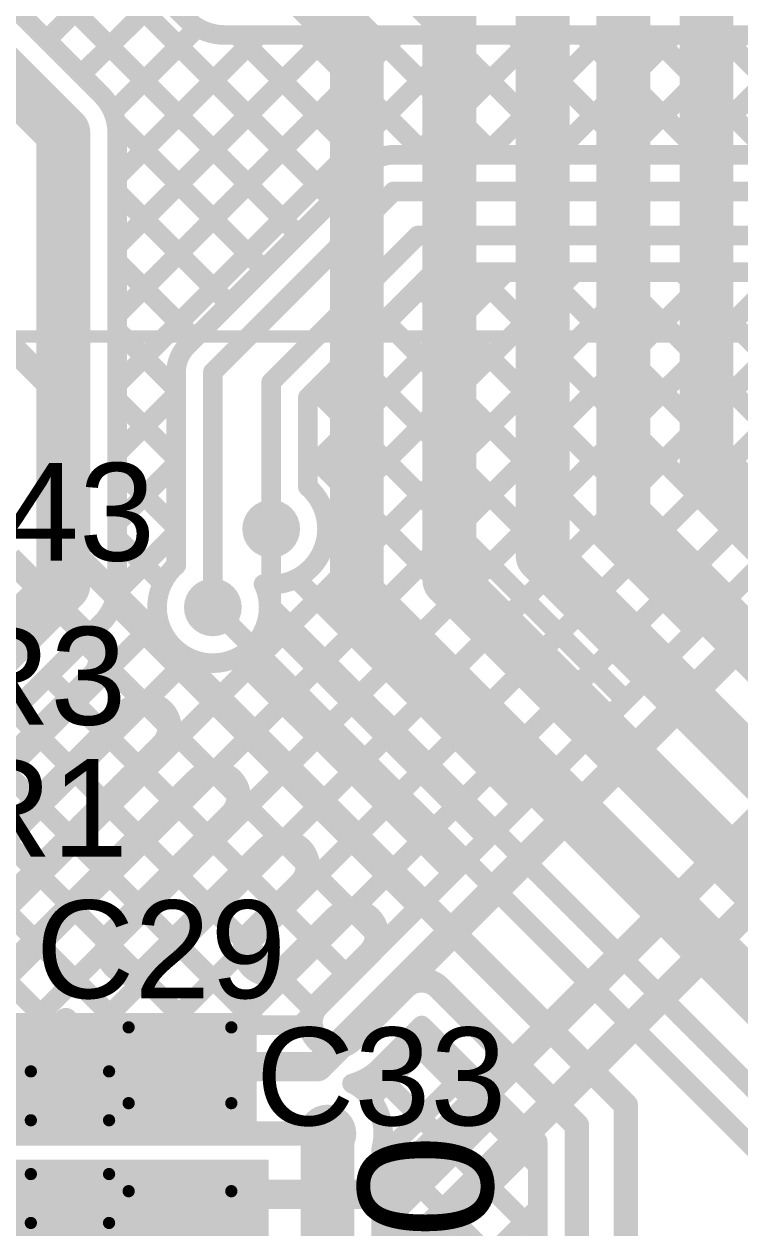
# Model space of a CAD drawing. Header units: millimetres. Extents: x -0.57 to 2.98, y -0.65 to 2.86.
# Drawn here: x 1.0319 to 1.3247, y 1.255 to 1.7475 of the extents above; entities that cross this region are included whole.
import ezdxf

# ---------------------------------------------------------------- set-up
doc = ezdxf.new("R2010")
doc.units = ezdxf.units.MM
doc.header["$MEASUREMENT"] = 0
for name, color, linetype in [('BottomLayer', 5, 'Continuous'), ('BottomSolder', 6, 'Continuous'), ('Mechanical2', 216, 'Continuous'), ('TopLayer', 1, 'Continuous'), ('TopOverlay', 2, 'Continuous'), ('TopPaste', 8, 'Continuous'), ('TopSolder', 216, 'Continuous'), ('ViaHoleLayer', 16, 'Continuous')]:
    doc.layers.add(name, color=color, linetype=linetype)
doc.styles.add('Arial', font='arial.ttf', dxfattribs={"height": 0.2})

# ---------------------------------------------------------------- blocks, each defined once
blk = doc.blocks.new('ESP32_WROVER_E_N8R8_292')
at = {"layer": 'TopOverlay', "const_width": 0.005}
blk.add_lwpolyline([(-0.3519685, -0.4933071), (0.3566929, -0.4933071)], dxfattribs=at)
blk = doc.blocks.new('CAP_0603_355')
at = {"layer": 'TopLayer'}
for points in [[(-0.015, 0.0175), (-0.015, -0.0175), (-0.045, -0.0175), (-0.045, 0.0175)], [(0.045, 0.0175), (0.045, -0.0175), (0.015, -0.0175), (0.015, 0.0175)]]:
    blk.add_hatch(color=1, dxfattribs=at).paths.add_polyline_path(points)
at = {"layer": 'TopPaste'}
for points in [[(-0.015, 0.0175), (-0.015, -0.0175), (-0.045, -0.0175), (-0.045, 0.0175)], [(0.045, 0.0175), (0.045, -0.0175), (0.015, -0.0175), (0.015, 0.0175)]]:
    blk.add_hatch(color=8, dxfattribs=at).paths.add_polyline_path(points)
at = {"layer": 'TopSolder'}
for points in [[(-0.0126378, 0.0198622), (-0.0126378, -0.0198622), (-0.0473622, -0.0198622), (-0.0473622, 0.0198622)], [(0.0473622, 0.0198622), (0.0473622, -0.0198622), (0.0126378, -0.0198622), (0.0126378, 0.0198622)]]:
    blk.add_hatch(color=216, dxfattribs=at).paths.add_polyline_path(points)
at = {"layer": 'TopOverlay', "const_width": 0.005}
for points in [[(-0.049, -0.021), (-0.049, 0.021)], [(-0.018, 0.021), (-0.049, 0.021)], [(0.049, 0.021), (0.018, 0.021)], [(0.049, -0.021), (0.049, 0.021)], [(-0.018, -0.021), (-0.049, -0.021)], [(0.049, -0.021), (0.018, -0.021)]]:
    blk.add_lwpolyline(points, dxfattribs=at)
at = {"layer": 'TopOverlay', "const_width": 0.0025}
for points in [[(-0.05025, 0.021, 1), (-0.04775, 0.021, 1)], [(-0.05025, 0.021, 1), (-0.04775, 0.021, 1)], [(-0.01925, 0.021, 1), (-0.01675, 0.021, 1)], [(0.01675, 0.021, 1), (0.01925, 0.021, 1)], [(0.04775, 0.021, 1), (0.05025, 0.021, 1)], [(0.04775, 0.021, 1), (0.05025, 0.021, 1)], [(-0.05025, -0.021, 1), (-0.04775, -0.021, 1)], [(-0.05025, -0.021, 1), (-0.04775, -0.021, 1)], [(-0.01925, -0.021, 1), (-0.01675, -0.021, 1)], [(0.01675, -0.021, 1), (0.01925, -0.021, 1)], [(0.04775, -0.021, 1), (0.05025, -0.021, 1)], [(0.04775, -0.021, 1), (0.05025, -0.021, 1)]]:
    blk.add_lwpolyline(points, format="xyb", close=True, dxfattribs=at)
blk = doc.blocks.new('CAP_0402_357')
at = {"layer": 'TopLayer'}
for points in [[(-0.0275, -0.0125), (-0.0275, 0.0125), (-0.0095, 0.0125), (-0.0095, -0.0125)], [(0.0095, -0.0125), (0.0095, 0.0125), (0.0275, 0.0125), (0.0275, -0.0125)]]:
    blk.add_hatch(color=1, dxfattribs=at).paths.add_polyline_path(points)
at = {"layer": 'TopPaste'}
for points in [[(-0.0275, -0.0125), (-0.0275, 0.0125), (-0.0095, 0.0125), (-0.0095, -0.0125)], [(0.0095, -0.0125), (0.0095, 0.0125), (0.0275, 0.0125), (0.0275, -0.0125)]]:
    blk.add_hatch(color=8, dxfattribs=at).paths.add_polyline_path(points)
at = {"layer": 'TopSolder'}
for points in [[(-0.0298622, -0.0148622), (-0.0298622, 0.0148622), (-0.0071378, 0.0148622), (-0.0071378, -0.0148622)], [(0.0071378, -0.0148622), (0.0071378, 0.0148622), (0.0298622, 0.0148622), (0.0298622, -0.0148622)]]:
    blk.add_hatch(color=216, dxfattribs=at).paths.add_polyline_path(points)
at = {"layer": 'TopOverlay', "const_width": 0.005}
for points in [[(-0.031, -0.016), (-0.031, 0.016)], [(-0.011, 0.016), (-0.031, 0.016)], [(0.031, 0.016), (0.011, 0.016)], [(0.031, -0.016), (0.031, 0.016)], [(-0.011, -0.016), (-0.031, -0.016)], [(0.031, -0.016), (0.011, -0.016)]]:
    blk.add_lwpolyline(points, dxfattribs=at)
at = {"layer": 'TopOverlay', "const_width": 0.0025}
for points in [[(-0.03225, 0.016, 1), (-0.02975, 0.016, 1)], [(-0.03225, 0.016, 1), (-0.02975, 0.016, 1)], [(-0.01225, 0.016, 1), (-0.00975, 0.016, 1)], [(0.00975, 0.016, 1), (0.01225, 0.016, 1)], [(0.02975, 0.016, 1), (0.03225, 0.016, 1)], [(0.02975, 0.016, 1), (0.03225, 0.016, 1)], [(-0.03225, -0.016, 1), (-0.02975, -0.016, 1)], [(-0.03225, -0.016, 1), (-0.02975, -0.016, 1)], [(-0.01225, -0.016, 1), (-0.00975, -0.016, 1)], [(0.00975, -0.016, 1), (0.01225, -0.016, 1)], [(0.02975, -0.016, 1), (0.03225, -0.016, 1)], [(0.02975, -0.016, 1), (0.03225, -0.016, 1)]]:
    blk.add_lwpolyline(points, format="xyb", close=True, dxfattribs=at)

msp = doc.modelspace()

# ---------------------------------------------------------------- hatches: boundary and pattern name
at = {"layer": 'BottomLayer'}
h = msp.add_hatch(color=5, dxfattribs=at)
edge = h.paths.add_edge_path()
edge.add_arc((1.133, 1.541), 0.011811, 0, 360)
h = msp.add_hatch(color=5, dxfattribs=at)
edge = h.paths.add_edge_path()
edge.add_arc((1.1091369, 1.5088631), 0.011811, 0, 360)
h = msp.add_hatch(color=5, dxfattribs=at)
edge = h.paths.add_edge_path()
edge.add_arc((1.156, 1.2936465), 0.011811, 0, 360)
at = {"layer": 'BottomSolder'}
h = msp.add_hatch(color=6, dxfattribs=at)
edge = h.paths.add_edge_path()
edge.add_arc((1.133, 1.541), 0.0079055, 0, 360)
h = msp.add_hatch(color=6, dxfattribs=at)
edge = h.paths.add_edge_path()
edge.add_arc((1.1091369, 1.5088631), 0.0079055, 0, 360)
h = msp.add_hatch(color=6, dxfattribs=at)
edge = h.paths.add_edge_path()
edge.add_arc((1.156, 1.2936465), 0.0079055, 0, 360)
at = {"layer": 'TopLayer'}
h = msp.add_hatch(color=1, dxfattribs=at)
edge = h.paths.add_edge_path()
edge.add_arc((1.133, 1.541), 0.011811, 0, 360)
h = msp.add_hatch(color=1, dxfattribs=at)
edge = h.paths.add_edge_path()
edge.add_arc((1.1091369, 1.5088631), 0.011811, 0, 360)
for points in [[(0.96, 1.294), (1.127, 1.294), (1.127, 1.343), (0.96, 1.343)], [(0.989, 1.229), (1.132, 1.229), (1.132, 1.283), (0.989, 1.283)]]:
    msp.add_hatch(color=1, dxfattribs=at).paths.add_polyline_path(points)
h = msp.add_hatch(color=1, dxfattribs=at)
edge = h.paths.add_edge_path()
edge.add_arc((1.156, 1.2936465), 0.011811, 0, 360)
at = {"layer": 'TopSolder'}
h = msp.add_hatch(color=216, dxfattribs=at)
edge = h.paths.add_edge_path()
edge.add_arc((1.133, 1.541), 0.0079055, 0, 360)
h = msp.add_hatch(color=216, dxfattribs=at)
edge = h.paths.add_edge_path()
edge.add_arc((1.1091369, 1.5088631), 0.0079055, 0, 360)
h = msp.add_hatch(color=216, dxfattribs=at)
edge = h.paths.add_edge_path()
edge.add_arc((1.156, 1.2936465), 0.0079055, 0, 360)
at = {"layer": 'ViaHoleLayer'}
h = msp.add_hatch(color=16, dxfattribs=at)
edge = h.paths.add_edge_path()
edge.add_arc((1.133, 1.541), 0.0059055, 0, 360)
h = msp.add_hatch(color=16, dxfattribs=at)
edge = h.paths.add_edge_path()
edge.add_arc((1.1091369, 1.5088631), 0.0059055, 0, 360)
h = msp.add_hatch(color=16, dxfattribs=at)
edge = h.paths.add_edge_path()
edge.add_arc((1.156, 1.2936465), 0.0059055, 0, 360)

# ---------------------------------------------------------------- linework, layer by layer
at = {"layer": 'BottomLayer'}
for points, const_width in [([(1.1520416, 1.321), (1.6925112, 1.8614696)], 0.012), ([(1.1788355, 1.2688355), (1.7229167, 1.8129167)], 0.012), ([(1.185811, 1.242811), (1.75, 1.807)], 0.012), ([(1.0173609, 1.788), (1.1440739, 1.6612871)], 0.008), ([(1.0456452, 1.788), (1.158216, 1.6754292)], 0.008), ([(1.0598874, 1.788), (1.0984046, 1.7494828)], 0.008), ([(1.0411652, 1.7409474), (1.0740526, 1.7738348)], 0.008), ([(1.0185954, 1.7635172), (1.0635172, 1.7185954)], 0.008), ([(1.0553073, 1.7268052), (1.0881947, 1.7596926)], 0.008), ([(1.003, 1.748), (1.048, 1.703)], 0.022), ([(1.0682901, 1.7115037), (1.1028319, 1.7460455)], 0.008), ([(1.07, 1.6000764), (1.2129236, 1.743)], 0.008), ([(1.07, 1.6283607), (1.1846393, 1.743)], 0.008), ([(1.07, 1.656645), (1.156355, 1.743)], 0.008), ([(1.07, 1.6849293), (1.1280707, 1.743)], 0.008), ([(1.114, 1.743), (1.4029716, 1.743)], 0.008), ([(1.1189295, 1.743), (1.1723582, 1.6895714)], 0.008), ([(1.1472138, 1.743), (1.1962138, 1.694)], 0.008), ([(1.1754981, 1.743), (1.2244981, 1.694)], 0.008), ([(1.1922079, 1.694), (1.2412079, 1.743)], 0.008), ([(1.2037824, 1.743), (1.2527824, 1.694)], 0.008), ([(1.2204922, 1.694), (1.2694922, 1.743)], 0.008), ([(1.2320667, 1.743), (1.2810667, 1.694)], 0.008), ([(1.2487765, 1.694), (1.2977765, 1.743)], 0.008), ([(1.260351, 1.743), (1.309351, 1.694)], 0.008), ([(1.2770608, 1.694), (1.3260608, 1.743)], 0.008), ([(1.2886353, 1.743), (1.3376353, 1.694)], 0.008), ([(1.3053451, 1.694), (1.3543451, 1.743)], 0.008), ([(1.3169196, 1.743), (1.3659196, 1.694)], 0.008), ([(1.048, 1.518), (1.048, 1.703)], 0.022), ([(1.0695237, 1.7075529), (1.1299317, 1.6471449)], 0.008), ([(1.07, 1.518), (1.07, 1.703)], 0.008), ([(1.183, 1.694), (1.4567868, 1.694)], 0.008), ([(1.0985363, 1.6157495), (1.1723874, 1.6896006)], 0.008), ([(1.07, 1.6787923), (1.1157896, 1.6330028)], 0.008), ([(1.1091369, 1.6051369), (1.183, 1.679)], 0.008), ([(1.183, 1.679), (1.463, 1.679)], 0.008), ([(1.133, 1.601), (1.193, 1.661)], 0.008), ([(1.193, 1.661), (1.468, 1.661)], 0.008), ([(0.9776294, 1.338), (1.2856294, 1.646)], 0.008), ([(1.0059137, 1.338), (1.3139137, 1.646)], 0.008), ([(1.034198, 1.338), (1.342198, 1.646)], 0.008), ([(1.0624823, 1.338), (1.3704823, 1.646)], 0.008), ([(1.07, 1.650508), (1.1016474, 1.6188606)], 0.008), ([(1.0907666, 1.338), (1.3987666, 1.646)], 0.008), ([(1.1190509, 1.338), (1.4270509, 1.646)], 0.008), ([(1.145, 1.338), (1.453, 1.646)], 0.008), ([(1.148, 1.5649392), (1.2290608, 1.646)], 0.008), ([(1.148, 1.5932235), (1.2007765, 1.646)], 0.008), ([(1.148, 1.5947868), (1.1992132, 1.646)], 0.008), ([(1.1555804, 1.5442353), (1.2573451, 1.646)], 0.008), ([(1.1992132, 1.646), (1.453, 1.646)], 0.008), ([(1.2159295, 1.646), (1.3344648, 1.5274648)], 0.008), ([(1.2442138, 1.646), (1.3486069, 1.5416069)], 0.008), ([(1.2724981, 1.646), (1.3627491, 1.5557491)], 0.008), ([(1.3007824, 1.646), (1.3768912, 1.5698912)], 0.008), ([(1.1934292, 1.640216), (1.3203226, 1.5133226)], 0.008), ([(1.1792871, 1.6260739), (1.3061805, 1.4991805)], 0.008), ([(1.07, 1.6222237), (1.0941369, 1.5980868)], 0.008), ([(1.1651449, 1.6119317), (1.2920383, 1.4850383)], 0.008), ([(1.0941369, 1.5260486), (1.0941369, 1.6051369)], 0.008), ([(1.1091369, 1.5088631), (1.1091369, 1.6051369)], 0.008), ([(1.133, 1.541), (1.133, 1.601)], 0.008), ([(1.1510028, 1.5977896), (1.2778962, 1.4708962)], 0.008), ([(1.07, 1.5717921), (1.0941369, 1.595929)], 0.008), ([(1.07, 1.5939394), (1.0941369, 1.5698025)], 0.008), ([(1.148, 1.5581855), (1.148, 1.5947868)], 0.008), ([(1.148, 1.572508), (1.263754, 1.456754)], 0.008), ([(1.07, 1.5435078), (1.0941369, 1.5676447)], 0.008), ([(1.07, 1.5656551), (1.0941369, 1.5415182)], 0.008), ([(1.0697974, 1.5150209), (1.0941369, 1.5393604)], 0.008), ([(1.07, 1.5373708), (1.0885932, 1.5187776)], 0.008), ([(1.1554214, 1.5368023), (1.2496119, 1.4426119)], 0.008), ([(1.005, 1.475), (1.048, 1.518)], 0.022), ([(1.1432951, 1.5206443), (1.2354697, 1.4284697)], 0.008), ([(1.0686566, 1.5104299), (1.1930433, 1.3860433)], 0.008), ([(0.9828363, 1.3997755), (1.0868886, 1.5038278)], 0.008), ([(1.1314643, 1.5041908), (1.2213276, 1.4143276)], 0.008), ([(1.0205954, 1.4594828), (1.0635172, 1.5024046)], 0.008), ([(1.0559574, 1.4948448), (1.1789011, 1.3719011)], 0.008), ([(0.9964122, 1.3850671), (1.0995224, 1.4881773)], 0.008), ([(1.1190514, 1.4883194), (1.2071854, 1.4001854)], 0.008), ([(1.0418153, 1.4807027), (1.164759, 1.357759)], 0.008), ([(1.0276731, 1.4665605), (1.1506168, 1.3436168)], 0.008), ([(1.0118543, 1.454095), (1.1279493, 1.338)], 0.008), ([(0.9563807, 1.453), (1.0713807, 1.338)], 0.008), ([(0.984665, 1.453), (1.099665, 1.338)], 0.008), ([(0.9965778, 1.3845186), (1.0430964, 1.338)], 0.008), ([(0.8016449, 1.338), (1.145, 1.338)], 0.008), ([(0.7946033, 1.321), (1.1520416, 1.321)], 0.012), ([(0.7835867, 1.2936465), (1.156, 1.2936465)], 0.01), ([(0.7295346, 1.2688355), (1.1788355, 1.2688355)], 0.012)]:
    msp.add_lwpolyline(points, dxfattribs=dict(at, const_width=const_width))
for points, const_width in [([(1.0964046, 1.7494828, 1), (1.1004046, 1.7494828, 1)], 0.004), ([(1.0964046, 1.7494828, 1), (1.1004046, 1.7494828, 1)], 0.004), ([(1.0964437, 1.7494437, 1), (1.1004437, 1.7494437, 1)], 0.004), ([(1.1008319, 1.7460455, 1), (1.1048319, 1.7460455, 1)], 0.004), ([(1.0391652, 1.7409474, 1), (1.0431652, 1.7409474, 1)], 0.004), ([(1.112, 1.743, 1), (1.116, 1.743, 1)], 0.004), ([(1.112, 1.743, 1), (1.116, 1.743, 1)], 0.004), ([(1.112, 1.743, 1), (1.116, 1.743, 1)], 0.004), ([(1.1169295, 1.743, 1), (1.1209295, 1.743, 1)], 0.004), ([(1.1260707, 1.743, 1), (1.1300707, 1.743, 1)], 0.004), ([(1.1452138, 1.743, 1), (1.1492138, 1.743, 1)], 0.004), ([(1.154355, 1.743, 1), (1.158355, 1.743, 1)], 0.004), ([(1.1734981, 1.743, 1), (1.1774981, 1.743, 1)], 0.004), ([(1.1826393, 1.743, 1), (1.1866393, 1.743, 1)], 0.004), ([(1.2017824, 1.743, 1), (1.2057824, 1.743, 1)], 0.004), ([(1.2109236, 1.743, 1), (1.2149236, 1.743, 1)], 0.004), ([(1.2300667, 1.743, 1), (1.2340667, 1.743, 1)], 0.004), ([(1.2392079, 1.743, 1), (1.2432079, 1.743, 1)], 0.004), ([(1.258351, 1.743, 1), (1.262351, 1.743, 1)], 0.004), ([(1.2674922, 1.743, 1), (1.2714922, 1.743, 1)], 0.004), ([(1.2866353, 1.743, 1), (1.2906353, 1.743, 1)], 0.004), ([(1.2957765, 1.743, 1), (1.2997765, 1.743, 1)], 0.004), ([(1.3149196, 1.743, 1), (1.3189196, 1.743, 1)], 0.004), ([(1.3240608, 1.743, 1), (1.3280608, 1.743, 1)], 0.004), ([(1.0533073, 1.7268052, 1), (1.0573073, 1.7268052, 1)], 0.004), ([(1.0615172, 1.7185954, 1), (1.0655172, 1.7185954, 1)], 0.004), ([(1.0615172, 1.7185954, 1), (1.0655172, 1.7185954, 1)], 0.004), ([(1.0615563, 1.7185563, 1), (1.0655563, 1.7185563, 1)], 0.004), ([(1.0425, 1.703, 1), (1.0535, 1.703, 1)], 0.011), ([(1.0425, 1.703, 1), (1.0535, 1.703, 1)], 0.011), ([(1.0662901, 1.7115037, 1), (1.0702901, 1.7115037, 1)], 0.004), ([(1.0675237, 1.7075529, 1), (1.0715237, 1.7075529, 1)], 0.004), ([(1.068, 1.703, 1), (1.072, 1.703, 1)], 0.004), ([(1.068, 1.703, 1), (1.072, 1.703, 1)], 0.004), ([(1.068, 1.703, 1), (1.072, 1.703, 1)], 0.004), ([(1.181, 1.694, 1), (1.185, 1.694, 1)], 0.004), ([(1.181, 1.694, 1), (1.185, 1.694, 1)], 0.004), ([(1.181, 1.694, 1), (1.185, 1.694, 1)], 0.004), ([(1.1902079, 1.694, 1), (1.1942079, 1.694, 1)], 0.004), ([(1.1942138, 1.694, 1), (1.1982138, 1.694, 1)], 0.004), ([(1.2184922, 1.694, 1), (1.2224922, 1.694, 1)], 0.004), ([(1.2224981, 1.694, 1), (1.2264981, 1.694, 1)], 0.004), ([(1.2467765, 1.694, 1), (1.2507765, 1.694, 1)], 0.004), ([(1.2507824, 1.694, 1), (1.2547824, 1.694, 1)], 0.004), ([(1.2750608, 1.694, 1), (1.2790608, 1.694, 1)], 0.004), ([(1.2790667, 1.694, 1), (1.2830667, 1.694, 1)], 0.004), ([(1.3033451, 1.694, 1), (1.3073451, 1.694, 1)], 0.004), ([(1.307351, 1.694, 1), (1.311351, 1.694, 1)], 0.004), ([(1.1703582, 1.6895714, 1), (1.1743582, 1.6895714, 1)], 0.004), ([(1.1703874, 1.6896006, 1), (1.1743874, 1.6896006, 1)], 0.004), ([(1.1703934, 1.6896066, 1), (1.1743934, 1.6896066, 1)], 0.004), ([(1.1703994, 1.6896126, 1), (1.1743994, 1.6896126, 1)], 0.004), ([(1.068, 1.6849293, 1), (1.072, 1.6849293, 1)], 0.004), ([(1.068, 1.6787923, 1), (1.072, 1.6787923, 1)], 0.004), ([(1.156216, 1.6754292, 1), (1.160216, 1.6754292, 1)], 0.004), ([(1.181, 1.679, 1), (1.185, 1.679, 1)], 0.004), ([(1.181, 1.679, 1), (1.185, 1.679, 1)], 0.004), ([(1.1420739, 1.6612871, 1), (1.1460739, 1.6612871, 1)], 0.004), ([(1.191, 1.661, 1), (1.195, 1.661, 1)], 0.004), ([(1.191, 1.661, 1), (1.195, 1.661, 1)], 0.004), ([(1.068, 1.656645, 1), (1.072, 1.656645, 1)], 0.004), ([(1.068, 1.650508, 1), (1.072, 1.650508, 1)], 0.004), ([(1.1279317, 1.6471449, 1), (1.1319317, 1.6471449, 1)], 0.004), ([(1.1972132, 1.646, 1), (1.2012132, 1.646, 1)], 0.004), ([(1.1972132, 1.646, 1), (1.2012132, 1.646, 1)], 0.004), ([(1.1987765, 1.646, 1), (1.2027765, 1.646, 1)], 0.004), ([(1.2139295, 1.646, 1), (1.2179295, 1.646, 1)], 0.004), ([(1.2270608, 1.646, 1), (1.2310608, 1.646, 1)], 0.004), ([(1.2422138, 1.646, 1), (1.2462138, 1.646, 1)], 0.004), ([(1.2553451, 1.646, 1), (1.2593451, 1.646, 1)], 0.004), ([(1.2704981, 1.646, 1), (1.2744981, 1.646, 1)], 0.004), ([(1.2836294, 1.646, 1), (1.2876294, 1.646, 1)], 0.004), ([(1.2987824, 1.646, 1), (1.3027824, 1.646, 1)], 0.004), ([(1.3119137, 1.646, 1), (1.3159137, 1.646, 1)], 0.004), ([(1.1914292, 1.640216, 1), (1.1954292, 1.640216, 1)], 0.004), ([(1.1137896, 1.6330028, 1), (1.1177896, 1.6330028, 1)], 0.004), ([(1.068, 1.6283607, 1), (1.072, 1.6283607, 1)], 0.004), ([(1.1772871, 1.6260739, 1), (1.1812871, 1.6260739, 1)], 0.004), ([(1.068, 1.6222237, 1), (1.072, 1.6222237, 1)], 0.004), ([(1.0996474, 1.6188606, 1), (1.1036474, 1.6188606, 1)], 0.004), ([(1.0965243, 1.6157375, 1), (1.1005243, 1.6157375, 1)], 0.004), ([(1.0965303, 1.6157435, 1), (1.1005303, 1.6157435, 1)], 0.004), ([(1.0965363, 1.6157495, 1), (1.1005363, 1.6157495, 1)], 0.004), ([(1.1631449, 1.6119317, 1), (1.1671449, 1.6119317, 1)], 0.004), ([(1.0921369, 1.6051369, 1), (1.0961369, 1.6051369, 1)], 0.004), ([(1.0921369, 1.6051369, 1), (1.0961369, 1.6051369, 1)], 0.004), ([(1.0921369, 1.6051369, 1), (1.0961369, 1.6051369, 1)], 0.004), ([(1.1071369, 1.6051369, 1), (1.1111369, 1.6051369, 1)], 0.004), ([(1.1071369, 1.6051369, 1), (1.1111369, 1.6051369, 1)], 0.004), ([(1.068, 1.6000764, 1), (1.072, 1.6000764, 1)], 0.004), ([(1.0921369, 1.5980868, 1), (1.0961369, 1.5980868, 1)], 0.004), ([(1.131, 1.601, 1), (1.135, 1.601, 1)], 0.004), ([(1.131, 1.601, 1), (1.135, 1.601, 1)], 0.004), ([(1.1490028, 1.5977896, 1), (1.1530028, 1.5977896, 1)], 0.004), ([(1.068, 1.5939394, 1), (1.072, 1.5939394, 1)], 0.004), ([(1.0921369, 1.595929, 1), (1.0961369, 1.595929, 1)], 0.004), ([(1.146, 1.5947868, 1), (1.15, 1.5947868, 1)], 0.004), ([(1.146, 1.5947868, 1), (1.15, 1.5947868, 1)], 0.004), ([(1.146, 1.5932235, 1), (1.15, 1.5932235, 1)], 0.004), ([(1.146, 1.572508, 1), (1.15, 1.572508, 1)], 0.004), ([(1.068, 1.5717921, 1), (1.072, 1.5717921, 1)], 0.004), ([(1.0921369, 1.5698025, 1), (1.0961369, 1.5698025, 1)], 0.004), ([(1.0921369, 1.5676447, 1), (1.0961369, 1.5676447, 1)], 0.004), ([(1.068, 1.5656551, 1), (1.072, 1.5656551, 1)], 0.004), ([(1.146, 1.5649392, 1), (1.15, 1.5649392, 1)], 0.004), ([(1.146, 1.5581855, 1), (1.15, 1.5581855, 1)], 0.004), ([(1.146, 1.5581855, 1), (1.15, 1.5581855, 1)], 0.004), ([(1.068, 1.5435078, 1), (1.072, 1.5435078, 1)], 0.004), ([(1.1535804, 1.5442353, 1), (1.1575804, 1.5442353, 1)], 0.004), ([(1.068, 1.5373708, 1), (1.072, 1.5373708, 1)], 0.004), ([(1.0921369, 1.5415182, 1), (1.0961369, 1.5415182, 1)], 0.004), ([(1.0921369, 1.5393604, 1), (1.0961369, 1.5393604, 1)], 0.004), ([(1.131, 1.541, 1), (1.135, 1.541, 1)], 0.004), ([(1.153811, 1.541, 1), (1.157811, 1.541, 1)], 0.004), ([(1.153811, 1.541, 1), (1.157811, 1.541, 1)], 0.004), ([(1.1534214, 1.5368023, 1), (1.1574214, 1.5368023, 1)], 0.004), ([(1.0425, 1.518, 1), (1.0535, 1.518, 1)], 0.011), ([(1.0425, 1.518, 1), (1.0535, 1.518, 1)], 0.011), ([(1.0921369, 1.5260486, 1), (1.0961369, 1.5260486, 1)], 0.004), ([(1.0921369, 1.5260486, 1), (1.0961369, 1.5260486, 1)], 0.004), ([(1.068, 1.518, 1), (1.072, 1.518, 1)], 0.004), ([(1.068, 1.518, 1), (1.072, 1.518, 1)], 0.004), ([(1.068, 1.518, 1), (1.072, 1.518, 1)], 0.004), ([(1.0865932, 1.5187776, 1), (1.0905932, 1.5187776, 1)], 0.004), ([(1.1278555, 1.5184068, 1), (1.1318555, 1.5184068, 1)], 0.004), ([(1.1278555, 1.5184067, 1), (1.1318555, 1.5184067, 1)], 0.004), ([(1.1412951, 1.5206443, 1), (1.1452951, 1.5206443, 1)], 0.004), ([(1.0677974, 1.5150209, 1), (1.0717974, 1.5150209, 1)], 0.004), ([(1.3183226, 1.5133226, 1), (1.3223226, 1.5133226, 1)], 0.004), ([(1.0666566, 1.5104299, 1), (1.0706566, 1.5104299, 1)], 0.004), ([(1.1071369, 1.5088631, 1), (1.1111369, 1.5088631, 1)], 0.004), ([(1.1299479, 1.5088631, 1), (1.1339479, 1.5088631, 1)], 0.004), ([(1.1299479, 1.5088631, 1), (1.1339479, 1.5088631, 1)], 0.004), ([(1.0848886, 1.5038278, 1), (1.0888886, 1.5038278, 1)], 0.004), ([(1.1294643, 1.5041908, 1), (1.1334643, 1.5041908, 1)], 0.004), ([(1.0615172, 1.5024046, 1), (1.0655172, 1.5024046, 1)], 0.004), ([(1.0615172, 1.5024046, 1), (1.0655172, 1.5024046, 1)], 0.004), ([(1.0615563, 1.5024437, 1), (1.0655563, 1.5024437, 1)], 0.004), ([(1.3041805, 1.4991805, 1), (1.3081805, 1.4991805, 1)], 0.004), ([(1.0539574, 1.4948448, 1), (1.0579574, 1.4948448, 1)], 0.004), ([(1.0975224, 1.4881773, 1), (1.1015224, 1.4881773, 1)], 0.004), ([(1.1170514, 1.4883194, 1), (1.1210514, 1.4883194, 1)], 0.004), ([(1.2900383, 1.4850383, 1), (1.2940383, 1.4850383, 1)], 0.004), ([(1.0398153, 1.4807027, 1), (1.0438153, 1.4807027, 1)], 0.004), ([(1.2758962, 1.4708962, 1), (1.2798962, 1.4708962, 1)], 0.004), ([(1.261754, 1.456754, 1), (1.265754, 1.456754, 1)], 0.004), ([(1.2476119, 1.4426119, 1), (1.2516119, 1.4426119, 1)], 0.004), ([(1.2334697, 1.4284697, 1), (1.2374697, 1.4284697, 1)], 0.004), ([(1.2193276, 1.4143276, 1), (1.2233276, 1.4143276, 1)], 0.004), ([(1.2051854, 1.4001854, 1), (1.2091854, 1.4001854, 1)], 0.004), ([(1.1910433, 1.3860433, 1), (1.1950433, 1.3860433, 1)], 0.004), ([(1.1769011, 1.3719011, 1), (1.1809011, 1.3719011, 1)], 0.004), ([(1.162759, 1.357759, 1), (1.166759, 1.357759, 1)], 0.004), ([(1.1486168, 1.3436168, 1), (1.1526168, 1.3436168, 1)], 0.004), ([(1.032198, 1.338, 1), (1.036198, 1.338, 1)], 0.004), ([(1.0410964, 1.338, 1), (1.0450964, 1.338, 1)], 0.004), ([(1.0604823, 1.338, 1), (1.0644823, 1.338, 1)], 0.004), ([(1.0693807, 1.338, 1), (1.0733807, 1.338, 1)], 0.004), ([(1.0887666, 1.338, 1), (1.0927666, 1.338, 1)], 0.004), ([(1.097665, 1.338, 1), (1.101665, 1.338, 1)], 0.004), ([(1.1170509, 1.338, 1), (1.1210509, 1.338, 1)], 0.004), ([(1.1259493, 1.338, 1), (1.1299493, 1.338, 1)], 0.004), ([(1.143, 1.338, 1), (1.147, 1.338, 1)], 0.004), ([(1.143, 1.338, 1), (1.147, 1.338, 1)], 0.004), ([(1.1490416, 1.321, 1), (1.1550416, 1.321, 1)], 0.006), ([(1.1490416, 1.321, 1), (1.1550416, 1.321, 1)], 0.006), ([(1.1535, 1.2936465, 1), (1.1585, 1.2936465, 1)], 0.005), ([(1.1758355, 1.2688355, 1), (1.1818355, 1.2688355, 1)], 0.006), ([(1.1758355, 1.2688355, 1), (1.1818355, 1.2688355, 1)], 0.006)]:
    msp.add_lwpolyline(points, format="xyb", close=True, dxfattribs=dict(at, const_width=const_width))
at = {"layer": 'BottomLayer', "const_width": 0.008}
for points in [[(1.114, 1.743, -0.1995659928720874), (1.0984046, 1.7494828)], [(1.114, 1.743, -0.198912367379658), (1.0984437, 1.7494437)], [(1.0635172, 1.7185954, -0.1995659928720875), (1.07, 1.703)], [(1.0635563, 1.7185563, -0.198912367379658), (1.07, 1.703)], [(1.1723934, 1.6896066, -0.198912367379658), (1.183, 1.694)], [(1.1723994, 1.6896126, -0.1987644589969368), (1.183, 1.694)], [(1.0941369, 1.6051369, -0.198912367379658), (1.0985303, 1.6157435)], [(1.0941369, 1.6051369, -0.198764458997028), (1.0985243, 1.6157375)], [(1.148, 1.5581855, -0.216594174082809), (1.155811, 1.541)], [(1.155811, 1.541, -0.4553226023668113), (1.1298555, 1.5184068)], [(1.1319479, 1.5088631, -1.552955229377382), (1.0941369, 1.5260486)], [(1.07, 1.518, -0.1995659928720874), (1.0635172, 1.5024046)], [(1.07, 1.518, -0.198912367379658), (1.0635563, 1.5024437)], [(1.1298555, 1.5184067, -0.1083357906573392), (1.1319479, 1.5088631)]]:
    msp.add_lwpolyline(points, format="xyb", dxfattribs=at)
at = {"layer": 'Mechanical2', "const_width": 0.01}
msp.add_lwpolyline([(1.7578269, 2.8091652, -6.230382161824239), (0.6489649, 2.810288)], format="xyb", dxfattribs=at)
at = {"layer": 'TopLayer'}
for points, const_width in [([(0.994, 1.963), (1.2058504, 1.7511496)], 0.022), ([(1.095, 1.813), (1.168, 1.74)], 0.022), ([(1.311, 1.561), (1.311, 1.791)], 0.022), ([(1.277, 1.545), (1.277, 1.778)], 0.022), ([(1.244, 1.53), (1.244, 1.764)], 0.022), ([(1.2058504, 1.5201496), (1.2058504, 1.7511496)], 0.022), ([(1.168, 1.5140001), (1.168, 1.74)], 0.022), ([(1.0112843, 1.6310001), (1.0460001, 1.5962843)], 0.01), ([(1.0460001, 1.5372843), (1.0460001, 1.5962843)], 0.01), ([(1.311, 1.561), (1.4595, 1.4125)], 0.022), ([(1.277, 1.545), (1.454, 1.368)], 0.022), ([(1.0460001, 1.5372843), (1.2780001, 1.3052843)], 0.01), ([(1.133, 1.5090002), (1.133, 1.541)], 0.008), ([(1.244, 1.53), (1.415, 1.359)], 0.022), ([(1.0260001, 1.5290001), (1.0425001, 1.5125001)], 0.01), ([(1.2058504, 1.5201496), (1.407, 1.319)], 0.022), ([(1.168, 1.5140001), (1.4070001, 1.275)], 0.022), ([(1.0425001, 1.5125001), (1.0601781, 1.4948221)], 0.01), ([(1.1091369, 1.5088631), (1.387, 1.231)], 0.008), ([(1.133, 1.5090002), (1.3910002, 1.251)], 0.008), ([(1.0120711, 1.4325729), (1.0601781, 1.4806799)], 0.01), ([(1.0262132, 1.4184308), (1.0743201, 1.4665377)], 0.01), ([(1.0122799, 1.3762131), (1.0884623, 1.4523955)], 0.01), ([(1.0884623, 1.4523954), (1.0884623, 1.4523955)], 0.01), ([(1.026422, 1.362071), (1.1026044, 1.4382534)], 0.01), ([(1.1167464, 1.4382534), (1.1167465, 1.4382535)], 0.01), ([(1.1167465, 1.4382535), (1.1167466, 1.4382534)], 0.01), ([(1.1167465, 1.4382533), (1.1167466, 1.4382534)], 0.01), ([(1.0688484, 1.3762132), (1.1167465, 1.4241113)], 0.01), ([(1.1167465, 1.4241112), (1.1167465, 1.4241113)], 0.01), ([(1.0829906, 1.362071), (1.1308887, 1.4099691)], 0.01), ([(1.1450307, 1.4099691), (1.1450308, 1.4099692)], 0.01), ([(1.1450308, 1.4099692), (1.1450309, 1.4099691)], 0.01), ([(1.1450308, 1.409969), (1.1450309, 1.4099691)], 0.01), ([(1.1251581, 1.3759543), (1.1450308, 1.395827)], 0.01), ([(1.1450308, 1.3958269), (1.1450308, 1.395827)], 0.01), ([(1.1393003, 1.3618121), (1.159173, 1.3816848)], 0.01), ([(1.173315, 1.3816848), (1.1733151, 1.3816849)], 0.01), ([(1.1733151, 1.3816849), (1.1733152, 1.3816848)], 0.01), ([(1.1733151, 1.3816847), (1.1733152, 1.3816848)], 0.01), ([(1.1520073, 1.3462349), (1.1733151, 1.3675427)], 0.01), ([(1.1733151, 1.3675426), (1.1733151, 1.3675427)], 0.01), ([(1.0829906, 1.3620709), (1.0829906, 1.362071)], 0.01), ([(1.1393003, 1.361812), (1.1393003, 1.3618121)], 0.01), ([(1.1661494, 1.3320927), (1.1874573, 1.3534007)], 0.01), ([(1.2015995, 1.3534007), (1.2580001, 1.2970001)], 0.01), ([(1.1774996, 1.3208155), (1.1945284, 1.3378444)], 0.008), ([(1.1945284, 1.3378444), (1.2420001, 1.2903727)], 0.008), ([(1.1520072, 1.3320928), (1.1520073, 1.3320927)], 0.01), ([(1.173807, 1.3079032), (1.1991383, 1.3332345)], 0.008), ([(1.189601, 1.3329169), (1.2420001, 1.2805178)], 0.008), ([(1.1753493, 1.3188843), (1.2420001, 1.2522335)], 0.008), ([(1.178, 1.2838119), (1.2132804, 1.3190923)], 0.008), ([(1.2780001, 1.2020001), (1.2780001, 1.3052843)], 0.01), ([(1.178, 1.2555276), (1.2274226, 1.3049502)], 0.008), ([(1.156, 1.241), (1.156, 1.2936465)], 0.022), ([(1.2580001, 1.2370001), (1.2580001, 1.2970001)], 0.01), ([(1.1514764, 1.2007197), (1.2415647, 1.290808)], 0.008), ([(1.178, 1.2470284), (1.178, 1.2876181)], 0.008), ([(1.1780699, 1.2878794), (1.2420001, 1.2239492)], 0.008), ([(1.2420001, 1.2370001), (1.2420001, 1.2903727)], 0.008), ([(1.1797607, 1.2007197), (1.2420001, 1.2629591)], 0.008), ([(1.178, 1.259665), (1.2420001, 1.1956649)], 0.008)]:
    msp.add_lwpolyline(points, dxfattribs=dict(at, const_width=const_width))
for points, const_width in [([(1.2003504, 1.7511496, 1), (1.2113504, 1.7511496, 1)], 0.011), ([(1.2003504, 1.7511496, 1), (1.2113504, 1.7511496, 1)], 0.011), ([(1.1625, 1.74, 1), (1.1735, 1.74, 1)], 0.011), ([(1.1625, 1.74, 1), (1.1735, 1.74, 1)], 0.011), ([(1.0435001, 1.5962843, 1), (1.0485001, 1.5962843, 1)], 0.005), ([(1.0435001, 1.5962843, 1), (1.0485001, 1.5962843, 1)], 0.005), ([(1.3055, 1.561, 1), (1.3165, 1.561, 1)], 0.011), ([(1.3055, 1.561, 1), (1.3165, 1.561, 1)], 0.011), ([(1.2715, 1.545, 1), (1.2825, 1.545, 1)], 0.011), ([(1.2715, 1.545, 1), (1.2825, 1.545, 1)], 0.011), ([(1.0435001, 1.5372843, 1), (1.0485001, 1.5372843, 1)], 0.005), ([(1.0435001, 1.5372843, 1), (1.0485001, 1.5372843, 1)], 0.005), ([(1.131, 1.541, 1), (1.135, 1.541, 1)], 0.004), ([(1.2385, 1.53, 1), (1.2495, 1.53, 1)], 0.011), ([(1.2385, 1.53, 1), (1.2495, 1.53, 1)], 0.011), ([(1.2003504, 1.5201496, 1), (1.2113504, 1.5201496, 1)], 0.011), ([(1.2003504, 1.5201496, 1), (1.2113504, 1.5201496, 1)], 0.011), ([(1.1625, 1.5140001, 1), (1.1735, 1.5140001, 1)], 0.011), ([(1.1625, 1.5140001, 1), (1.1735, 1.5140001, 1)], 0.011), ([(1.0400001, 1.5125001, 1), (1.0450001, 1.5125001, 1)], 0.005), ([(1.0400001, 1.5125001, 1), (1.0450001, 1.5125001, 1)], 0.005), ([(1.1071369, 1.5088631, 1), (1.1111369, 1.5088631, 1)], 0.004), ([(1.131, 1.5090002, 1), (1.135, 1.5090002, 1)], 0.004), ([(1.131, 1.5090002, 1), (1.135, 1.5090002, 1)], 0.004), ([(1.0576781, 1.4948221, 1), (1.0626781, 1.4948221, 1)], 0.005), ([(1.0576782, 1.4948221, 1), (1.0626782, 1.4948221, 1)], 0.005), ([(1.0576781, 1.4806799, 1), (1.0626781, 1.4806799, 1)], 0.005), ([(1.0576782, 1.4806799, 1), (1.0626782, 1.4806799, 1)], 0.005), ([(1.0718201, 1.4665377, 1), (1.0768201, 1.4665377, 1)], 0.005), ([(1.0718201, 1.4665377, 1), (1.0768201, 1.4665377, 1)], 0.005), ([(1.0859622, 1.4665377, 1), (1.0909622, 1.4665377, 1)], 0.005), ([(1.0859623, 1.4665377, 1), (1.0909623, 1.4665377, 1)], 0.005), ([(1.0859623, 1.4523955, 1), (1.0909623, 1.4523955, 1)], 0.005), ([(1.0859623, 1.4523955, 1), (1.0909623, 1.4523955, 1)], 0.005), ([(1.0859623, 1.4523954, 1), (1.0909623, 1.4523954, 1)], 0.005), ([(1.0859624, 1.4523954, 1), (1.0909624, 1.4523954, 1)], 0.005), ([(1.1001044, 1.4382534, 1), (1.1051044, 1.4382534, 1)], 0.005), ([(1.1001044, 1.4382534, 1), (1.1051044, 1.4382534, 1)], 0.005), ([(1.1142464, 1.4382535, 1), (1.1192464, 1.4382535, 1)], 0.005), ([(1.1142464, 1.4382534, 1), (1.1192464, 1.4382534, 1)], 0.005), ([(1.1142465, 1.4382535, 1), (1.1192465, 1.4382535, 1)], 0.005), ([(1.1142465, 1.4382535, 1), (1.1192465, 1.4382535, 1)], 0.005), ([(1.1142465, 1.4382533, 1), (1.1192465, 1.4382533, 1)], 0.005), ([(1.1142466, 1.4382534, 1), (1.1192466, 1.4382534, 1)], 0.005), ([(1.1142466, 1.4382534, 1), (1.1192466, 1.4382534, 1)], 0.005), ([(1.1142466, 1.4382534, 1), (1.1192466, 1.4382534, 1)], 0.005), ([(1.1142465, 1.4241113, 1), (1.1192465, 1.4241113, 1)], 0.005), ([(1.1142465, 1.4241113, 1), (1.1192465, 1.4241113, 1)], 0.005), ([(1.1142465, 1.4241112, 1), (1.1192465, 1.4241112, 1)], 0.005), ([(1.1142466, 1.4241112, 1), (1.1192466, 1.4241112, 1)], 0.005), ([(1.1283887, 1.4099691, 1), (1.1333887, 1.4099691, 1)], 0.005), ([(1.1283887, 1.4099691, 1), (1.1333887, 1.4099691, 1)], 0.005), ([(1.1425307, 1.4099692, 1), (1.1475307, 1.4099692, 1)], 0.005), ([(1.1425307, 1.4099691, 1), (1.1475307, 1.4099691, 1)], 0.005), ([(1.1425308, 1.4099692, 1), (1.1475308, 1.4099692, 1)], 0.005), ([(1.1425308, 1.4099692, 1), (1.1475308, 1.4099692, 1)], 0.005), ([(1.1425308, 1.409969, 1), (1.1475308, 1.409969, 1)], 0.005), ([(1.1425309, 1.4099691, 1), (1.1475309, 1.4099691, 1)], 0.005), ([(1.1425309, 1.4099691, 1), (1.1475309, 1.4099691, 1)], 0.005), ([(1.1425309, 1.4099691, 1), (1.1475309, 1.4099691, 1)], 0.005), ([(1.1425308, 1.395827, 1), (1.1475308, 1.395827, 1)], 0.005), ([(1.1425308, 1.395827, 1), (1.1475308, 1.395827, 1)], 0.005), ([(1.1425308, 1.3958269, 1), (1.1475308, 1.3958269, 1)], 0.005), ([(1.1425309, 1.3958269, 1), (1.1475309, 1.3958269, 1)], 0.005), ([(1.156673, 1.3816848, 1), (1.161673, 1.3816848, 1)], 0.005), ([(1.156673, 1.3816848, 1), (1.161673, 1.3816848, 1)], 0.005), ([(1.170815, 1.3816849, 1), (1.175815, 1.3816849, 1)], 0.005), ([(1.170815, 1.3816848, 1), (1.175815, 1.3816848, 1)], 0.005), ([(1.1708151, 1.3816849, 1), (1.1758151, 1.3816849, 1)], 0.005), ([(1.1708151, 1.3816849, 1), (1.1758151, 1.3816849, 1)], 0.005), ([(1.1708151, 1.3816847, 1), (1.1758151, 1.3816847, 1)], 0.005), ([(1.1708152, 1.3816848, 1), (1.1758152, 1.3816848, 1)], 0.005), ([(1.1708152, 1.3816848, 1), (1.1758152, 1.3816848, 1)], 0.005), ([(1.1708152, 1.3816848, 1), (1.1758152, 1.3816848, 1)], 0.005), ([(1.0663484, 1.3762132, 1), (1.0713484, 1.3762132, 1)], 0.005), ([(1.0663484, 1.3762132, 1), (1.0713484, 1.3762132, 1)], 0.005), ([(1.1226581, 1.3759543, 1), (1.1276581, 1.3759543, 1)], 0.005), ([(1.1226581, 1.3759543, 1), (1.1276581, 1.3759543, 1)], 0.005), ([(1.1708151, 1.3675427, 1), (1.1758151, 1.3675427, 1)], 0.005), ([(1.1708151, 1.3675427, 1), (1.1758151, 1.3675427, 1)], 0.005), ([(1.1708151, 1.3675426, 1), (1.1758151, 1.3675426, 1)], 0.005), ([(1.1708152, 1.3675426, 1), (1.1758152, 1.3675426, 1)], 0.005), ([(1.0663484, 1.3620711, 1), (1.0713484, 1.3620711, 1)], 0.005), ([(1.0663484, 1.362071, 1), (1.0713484, 1.362071, 1)], 0.005), ([(1.0804906, 1.362071, 1), (1.0854906, 1.362071, 1)], 0.005), ([(1.0804906, 1.362071, 1), (1.0854906, 1.362071, 1)], 0.005), ([(1.0804906, 1.3620709, 1), (1.0854906, 1.3620709, 1)], 0.005), ([(1.0804907, 1.3620709, 1), (1.0854907, 1.3620709, 1)], 0.005), ([(1.1226581, 1.3618122, 1), (1.1276581, 1.3618122, 1)], 0.005), ([(1.1226581, 1.3618121, 1), (1.1276581, 1.3618121, 1)], 0.005), ([(1.1368003, 1.3618121, 1), (1.1418003, 1.3618121, 1)], 0.005), ([(1.1368003, 1.3618121, 1), (1.1418003, 1.3618121, 1)], 0.005), ([(1.1368003, 1.361812, 1), (1.1418003, 1.361812, 1)], 0.005), ([(1.1368004, 1.361812, 1), (1.1418004, 1.361812, 1)], 0.005), ([(1.1849573, 1.3534008, 1), (1.1899573, 1.3534008, 1)], 0.005), ([(1.1849573, 1.3534007, 1), (1.1899573, 1.3534007, 1)], 0.005), ([(1.1990995, 1.3534008, 1), (1.2040995, 1.3534008, 1)], 0.005), ([(1.1990995, 1.3534007, 1), (1.2040995, 1.3534007, 1)], 0.005), ([(1.1495073, 1.3462349, 1), (1.1545073, 1.3462349, 1)], 0.005), ([(1.1495073, 1.3462349, 1), (1.1545073, 1.3462349, 1)], 0.005), ([(1.1925284, 1.3378444, 1), (1.1965284, 1.3378444, 1)], 0.004), ([(1.1925284, 1.3378444, 1), (1.1965284, 1.3378444, 1)], 0.004), ([(1.1495072, 1.3320929, 1), (1.1545072, 1.3320929, 1)], 0.005), ([(1.1495072, 1.3320928, 1), (1.1545072, 1.3320928, 1)], 0.005), ([(1.1495073, 1.3320927, 1), (1.1545073, 1.3320927, 1)], 0.005), ([(1.1495073, 1.3320927, 1), (1.1545073, 1.3320927, 1)], 0.005), ([(1.1636494, 1.3320927, 1), (1.1686494, 1.3320927, 1)], 0.005), ([(1.1636495, 1.3320927, 1), (1.1686495, 1.3320927, 1)], 0.005), ([(1.187601, 1.3329169, 1), (1.191601, 1.3329169, 1)], 0.004), ([(1.1971383, 1.3332345, 1), (1.2011383, 1.3332345, 1)], 0.004), ([(1.1754632, 1.320779, 1), (1.1794632, 1.320779, 1)], 0.004), ([(1.1754996, 1.3208155, 1), (1.1794996, 1.3208155, 1)], 0.004), ([(1.1733493, 1.3188843, 1), (1.1773493, 1.3188843, 1)], 0.004), ([(1.2112804, 1.3190923, 1), (1.2152804, 1.3190923, 1)], 0.004), ([(1.164061, 1.314119, 1), (1.168061, 1.314119, 1)], 0.004), ([(1.164061, 1.3141189, 1), (1.168061, 1.3141189, 1)], 0.004), ([(1.171807, 1.3079032, 1), (1.175807, 1.3079032, 1)], 0.004), ([(1.2755001, 1.3052843, 1), (1.2805001, 1.3052843, 1)], 0.005), ([(1.2755001, 1.3052843, 1), (1.2805001, 1.3052843, 1)], 0.005), ([(1.2254226, 1.3049502, 1), (1.2294226, 1.3049502, 1)], 0.004), ([(1.1505, 1.2936465, 1), (1.1615, 1.2936465, 1)], 0.011), ([(1.2555001, 1.2970001, 1), (1.2605001, 1.2970001, 1)], 0.005), ([(1.2555001, 1.2970001, 1), (1.2605001, 1.2970001, 1)], 0.005), ([(1.176811, 1.2936465, 1), (1.180811, 1.2936465, 1)], 0.004), ([(1.176811, 1.2936465, 1), (1.180811, 1.2936465, 1)], 0.004), ([(1.176, 1.2876181, 1), (1.18, 1.2876181, 1)], 0.004), ([(1.176, 1.2876181, 1), (1.18, 1.2876181, 1)], 0.004), ([(1.1760699, 1.2878794, 1), (1.1800699, 1.2878794, 1)], 0.004), ([(1.2395647, 1.290808, 1), (1.2435647, 1.290808, 1)], 0.004), ([(1.2400001, 1.2903727, 1), (1.2440001, 1.2903727, 1)], 0.004), ([(1.2400001, 1.2903727, 1), (1.2440001, 1.2903727, 1)], 0.004), ([(1.176, 1.2838119, 1), (1.18, 1.2838119, 1)], 0.004), ([(1.2400001, 1.2805178, 1), (1.2440001, 1.2805178, 1)], 0.004), ([(1.2400001, 1.2629591, 1), (1.2440001, 1.2629591, 1)], 0.004), ([(1.176, 1.259665, 1), (1.18, 1.259665, 1)], 0.004), ([(1.176, 1.2555276, 1), (1.18, 1.2555276, 1)], 0.004), ([(1.2400001, 1.2522335, 1), (1.2440001, 1.2522335, 1)], 0.004)]:
    msp.add_lwpolyline(points, format="xyb", close=True, dxfattribs=dict(at, const_width=const_width))
for points, const_width in [([(1.0601782, 1.4948221, -0.4142135623730951), (1.0601782, 1.4806799)], 0.01), ([(1.0743201, 1.4665377, -0.4142135623730951), (1.0884623, 1.4665377)], 0.01), ([(1.0884622, 1.4665377, -0.4142186743333591), (1.0884624, 1.4523954)], 0.01), ([(1.1026044, 1.4382534, -0.4142135623730951), (1.1167466, 1.4382534)], 0.01), ([(1.1167464, 1.4382535, -0.4142186743333591), (1.1167466, 1.4241112)], 0.01), ([(1.1308887, 1.4099691, -0.4142135623730951), (1.1450309, 1.4099691)], 0.01), ([(1.1450307, 1.4099692, -0.4142186743333591), (1.1450309, 1.3958269)], 0.01), ([(1.159173, 1.3816848, -0.4142135623730951), (1.1733152, 1.3816848)], 0.01), ([(1.173315, 1.3816849, -0.4142186743333591), (1.1733152, 1.3675426)], 0.01), ([(1.0688484, 1.362071, -0.4142135623730951), (1.0688484, 1.3762132)], 0.01), ([(1.1251581, 1.3618121, -0.4142135623730951), (1.1251581, 1.3759543)], 0.01), ([(1.0829907, 1.3620709, -0.4142186743333593), (1.0688484, 1.3620711)], 0.01), ([(1.1393004, 1.361812, -0.4142186743333593), (1.1251581, 1.3618122)], 0.01), ([(1.1874573, 1.3534008, -0.4142135623730951), (1.2015995, 1.3534008)], 0.01), ([(1.1520073, 1.3320927, -0.4142135623730951), (1.1520073, 1.3462349)], 0.01), ([(1.1661495, 1.3320927, -0.4142186743333593), (1.1520072, 1.3320929)], 0.01), ([(1.1774632, 1.320779, -0.1290848508684827), (1.166061, 1.314119)], 0.008), ([(1.166061, 1.3141189, -0.2859362504365283), (1.178811, 1.2936465)], 0.008), ([(1.178811, 1.2936465, -0.066963219576081), (1.178, 1.2876181)], 0.008)]:
    msp.add_lwpolyline(points, format="xyb", dxfattribs=dict(at, const_width=const_width))
at = {"layer": 'TopOverlay', "const_width": 0.01}
msp.add_lwpolyline([(1.049, 1.323), (1.049, 1.34)], dxfattribs=at)
at = {"layer": 'TopOverlay', "const_width": 0.005}
for points in [[(1.0465, 1.34, 1), (1.0515, 1.34, 1)], [(1.0465, 1.323, 1), (1.0515, 1.323, 1)]]:
    msp.add_lwpolyline(points, format="xyb", close=True, dxfattribs=at)

# ---------------------------------------------------------------- block references
msp.add_blockref('ESP32_WROVER_E_N8R8_292', (1.2034882, 2.113))
at = {"rotation": 270}
for name, p in [('CAP_0603_355', (1.0956921, 1.2880623)), ('CAP_0402_357', (1.0506921, 1.2880623))]:
    msp.add_blockref(name, p, dxfattribs=at)

# ---------------------------------------------------------------- texts
at = {"layer": 'TopOverlay', "style": 'Arial'}
for s, p in [('C43', (0.9829918, 1.5279442)), ('R3', (1.0023232, 1.4608612)), ('R1', (1.0029877, 1.4068612)), ('C29', (1.0366839, 1.3490065)), ('C33', (1.1266839, 1.2970065))]:
    msp.add_text(s, height=0.04, dxfattribs=at).set_placement(p)
msp.add_text('SB20', height=0.055, rotation=90, dxfattribs=at).set_placement((1.2236135, 1.1054735))

doc.saveas('drawing.dxf')
